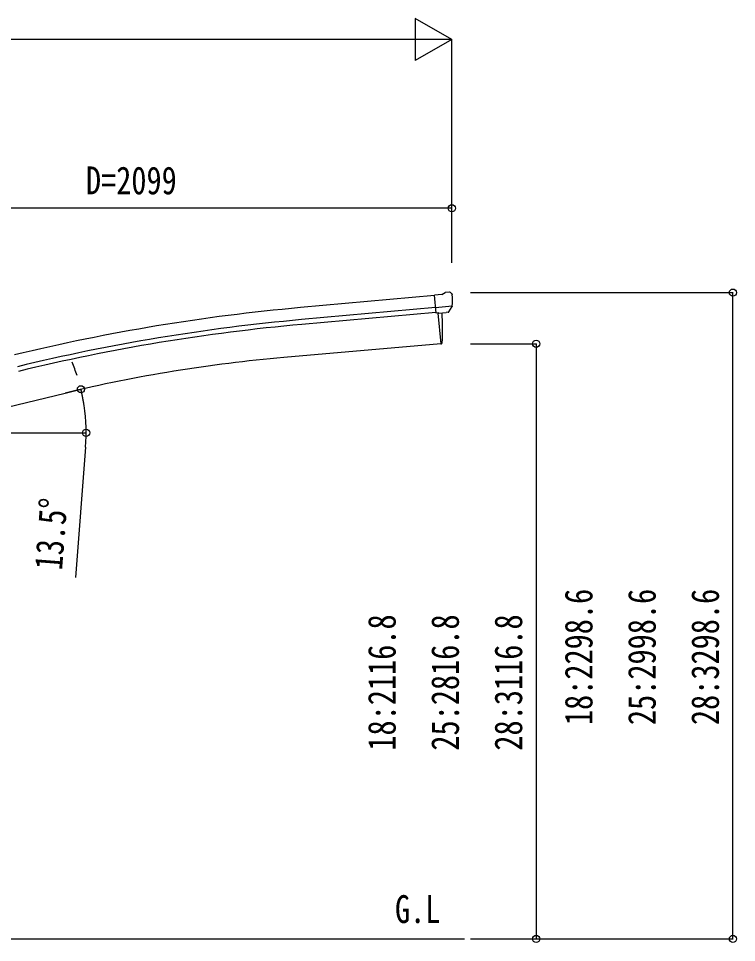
# Model space of a CAD drawing. Units: millimetres, scale not verified. Extents: x -12615 to 12615, y -8910 to 8910.
# Drawn here: x -5886 to -3332, y -4228 to -941 of the extents above; entities that cross this region are included whole.
import ezdxf
from ezdxf.enums import TextEntityAlignment as Align

# ---------------------------------------------------------------- set-up
doc = ezdxf.new("R2010")
doc.units = ezdxf.units.MM
doc.header["$LTSCALE"] = 50
for name, color, linetype in [('0-2_USER1', 3, 'Continuous'), ('0-5_YKK_13', 4, 'Continuous'), ('0-6_YKK_A1', 4, 'Continuous'), ('0-7_YKK_D', 6, 'Continuous')]:
    doc.layers.add(name, color=color, linetype=linetype)
doc.styles.add('ＭＳ ゴシック', font='')
doc.styles.get('ＭＳ ゴシック').set_extended_font_data('MS Gothic')

msp = doc.modelspace()

# ---------------------------------------------------------------- linework, layer by layer
at = {"layer": '0-5_YKK_13'}
for p, q in [((-4380.2, -1922.71), (-4406.76, -1925.04)), ((-4380.2, -1922.71), (-4406.76, -1925.04)), ((-4401.11, -1989.7), (-4406.76, -1925.04)), ((-4401.11, -1989.7), (-4406.76, -1925.04)), ((-4380.2, -1922.71), (-4368.48, -1915.95)), ((-4380.2, -1922.71), (-4368.48, -1915.95)), ((-4353.57, -1914.36), (-4367.24, -1915.56)), ((-4353.57, -1914.36), (-4367.24, -1915.56)), ((-4344.44, -1920.11), (-4349.92, -1915.51)), ((-4344.44, -1920.11), (-4349.92, -1915.51)), ((-4343.38, -1922.15), (-4343.26, -1923.5)), ((-4343.38, -1922.15), (-4343.26, -1923.5)), ((-4343.9, -1965), (-4402.82, -1970.16)), ((-4343.9, -1965), (-4402.82, -1970.16)), ((-4355.15, -1984.49), (-4344.22, -1965.55)), ((-4355.15, -1984.49), (-4344.22, -1965.55)), ((-4391.14, -1988.83), (-4401.11, -1989.7)), ((-4391.14, -1988.83), (-4401.11, -1989.7)), ((-4357.54, -1985.89), (-4365.24, -1986.56)), ((-4357.54, -1985.89), (-4365.24, -1986.56))]:
    msp.add_line(p, q, dxfattribs=at)
for points in [[(-4343.83, -1964.37), (-4344.11, -1965.36), (-4344.22, -1965.55)], [(-4343.83, -1964.37), (-4344.11, -1965.36), (-4344.22, -1965.55)], [(-4391.14, -1988.83), (-4390.87, -1988.89), (-4365.5, -1986.67), (-4365.24, -1986.56)], [(-4391.14, -1988.83), (-4390.87, -1988.89), (-4365.5, -1986.67), (-4365.24, -1986.56)]]:
    msp.add_lwpolyline(points, dxfattribs=at)
for centre, radius, start, end in [((-4366.98, -1918.54), 3, 95, 120), ((-4366.98, -1918.54), 3, 95, 120), ((-4353.14, -1919.34), 5, 50.00648, 94.99352), ((-4353.14, -1919.34), 5, 50.00648, 94.99352), ((-4544.89, -1941.14), 202.4, 353.4085, 5), ((-4544.89, -1941.14), 202.4, 353.4085, 5)]:
    msp.add_arc(centre, radius, start, end, dxfattribs=at)
for centre, major_axis, ratio, start_param, end_param in [((-4339.05, -1918.11), (-15.35, 3.44), 0.101033, 5.9751426, 5.9753737), ((-4339.05, -1918.11), (-15.35, 3.44), 0.101033, 5.9751426, 5.9753737), ((-4346.37, -1922.41), (2.71, -1.31), 0.997474, 0.5366567, 1.3225652), ((-4346.37, -1922.41), (2.71, -1.31), 0.997474, 0.5366567, 1.3225652), ((-4357.81, -1982.89), (1.62, -2.54), 0.997631, 5.8041905, 5.8929484), ((-4357.81, -1982.89), (1.62, -2.54), 0.997631, 5.8041905, 5.8929484), ((-4357.88, -1982.78), (-3.5, 2.17), 0.650902, 2.1145521, 2.1873627), ((-4357.88, -1982.78), (-3.5, 2.17), 0.650902, 2.1145521, 2.1873627), ((-4357.75, -1982.98), (1.62, -2.54), 0.997631, 5.965759, 6.7621801), ((-4357.75, -1982.98), (1.62, -2.54), 0.997631, 5.965759, 6.7621801)]:
    msp.add_ellipse(centre, major_axis=major_axis, ratio=ratio, start_param=start_param, end_param=end_param, dxfattribs=at)
at = {"layer": '0-6_YKK_A1'}
for p, q in [((-4406.62, -1926.65), (-4883.56, -1969.71)), ((-4402.92, -1969.49), (-4879.7, -2012.49)), ((-4401.39, -1986.47), (-4878.17, -2029.46)), ((-4394.09, -1989.08), (-4384.54, -2098.22)), ((-4384.54, -2098.22), (-4942.41, -2147.03)), ((-6309.46, -2415.13), (-5720.68, -2273.77)), ((-6309.46, -4215), (-4300.11, -4215))]:
    msp.add_line(p, q, dxfattribs=at)
msp.add_lwpolyline([(-4394.09, -1989.08), (-4384.54, -2098.22), (-4381.99, -2097.91)], dxfattribs=at)
for centre, radius, start, end in [((-4258.96, -8896.15), 6954.55, 95.15276, 103.65276), ((-5077.45, -2043.4), 700, 355.76043, 4.54658), ((-4258.96, -8896.15), 6911.6, 95.15276, 103.65276), ((-4258.96, -8896.15), 6894.55, 95.15276, 103.65276), ((-4382.36, -2094.93), 3, 277, 355.76043), ((-4478.73, -7446.83), 5320.05, 95, 103.5)]:
    msp.add_arc(centre, radius, start, end, dxfattribs=at)
at = {"layer": '0-7_YKK_D'}
for p, q in [((-4344.89, -1016.36), (-4474.79, -941.36)), ((-4474.79, -941.36), (-4474.79, -1091.36)), ((-4494.89, -1016.36), (-8409, -1016.36)), ((-4344.89, -1016.36), (-4604.69, -1016.36)), ((-4344.89, -1016.36), (-4474.79, -1091.36)), ((-4344.89, -1810.6), (-4344.89, -1015.36)), ((-4344.89, -1616.36), (-6443.94, -1616.36)), ((-4344.89, -1810.6), (-4344.89, -1615.36)), ((-4278.51, -1916.36), (-3343.89, -1916.36)), ((-3344.89, -4215.01), (-3344.89, -1916.36)), ((-4278.51, -2098.22), (-4043.89, -2098.22)), ((-4044.89, -2098.22), (-4044.89, -4215.01)), ((-5719.8, -2273.56), (-5663.21, -2259.98)), ((-6275.66, -2415.13), (-5644.85, -2415.13)), ((-5647.81, -2466.09), (-5683.5, -2929.52)), ((-4278.51, -4215.01), (-4043.89, -4215.01)), ((-4278.51, -4215.01), (-3343.89, -4215.01))]:
    msp.add_line(p, q, dxfattribs=at)
for centre in [(-4344.89, -1616.36), (-3344.89, -1916.36), (-4044.89, -2098.22), (-5664.18, -2260.21), (-5645.85, -2415.13), (-4044.89, -4215.01), (-3344.89, -4215.01)]:
    msp.add_circle(centre, 12.75, dxfattribs=at)
for start, end in [(17.90764, 22.31524), (0, 13.5), (9.14388, 13.5), (355.59562, 0)]:
    msp.add_arc((-6309.46, -2415.13), 663.61, start, end, dxfattribs=at)

# ---------------------------------------------------------------- texts
at = {"layer": '0-2_USER1', "style": 'ＭＳ ゴシック', "width": 0.8}
msp.add_text('G.L', height=98.97, dxfattribs=at).set_placement((-4547, -4188), align=Align.BOTTOM_LEFT)
at = {"layer": '0-7_YKK_D', "style": 'ＭＳ ゴシック', "width": 0.8}
msp.add_text('D=2099', height=98.97, dxfattribs=at).set_placement((-5646.41, -1596.36), align=Align.BOTTOM_LEFT)
for s, rotation, p in [('13.5°', 85.596, (-5701.91, -2908.04)), ('18:2298.6', 90, (-3814.89, -3454.49)), ('25:2998.6', 90, (-3589.89, -3454.49)), ('28:3298.6', 90, (-3364.89, -3454.49)), ('18:2116.8', 90, (-4514.89, -3545.41)), ('25:2816.8', 90, (-4289.89, -3545.41)), ('28:3116.8', 90, (-4064.89, -3545.41))]:
    msp.add_text(s, height=98.97, rotation=rotation, dxfattribs=at).set_placement(p, align=Align.BOTTOM_LEFT)

doc.saveas('drawing.dxf')
